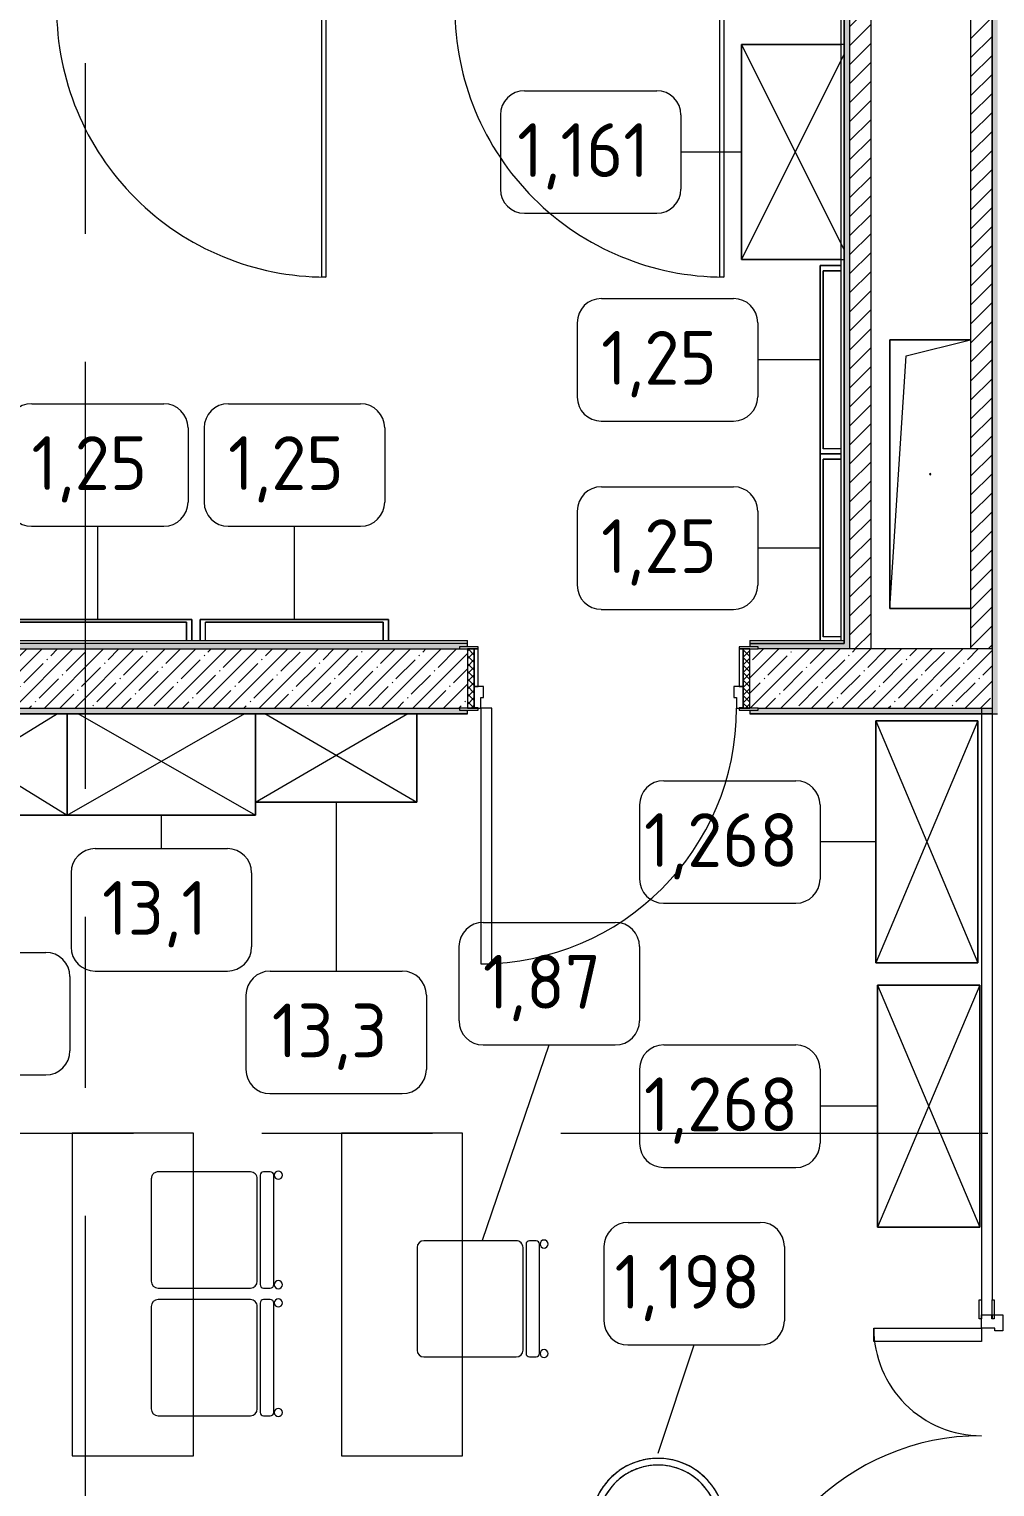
# Model space of a CAD drawing. Header units: millimetres. Extents: x 81566 to 292854, y -8553 to 29000.
# Drawn here: x 115751 to 119340, y 2285 to 7705 of the extents above; entities that cross this region are included whole.
import ezdxf

# ---------------------------------------------------------------- set-up
doc = ezdxf.new("R2010")
doc.units = ezdxf.units.MM
doc.linetypes.add('Осевая', pattern=[3175, 635, -476.25, 1587.5, -476.25])
for name, color, linetype, lineweight in [('A-DOOR', 7, 'Continuous', 9), ('A-DOOR-FRAM-2', 7, 'Continuous', 9), ('A-GENM', 7, 'Continuous', 9), ('A-WALL', 7, 'Continuous', 9), ('I-FURN-IDEN', 7, 'Continuous', 9), ('I-WALL', 7, 'Continuous', 9), ('Оси-2', 7, 'Осевая', 9)]:
    doc.layers.add(name, color=color, linetype=linetype, lineweight=lineweight)
for name, color, linetype, lineweight, true_color in [('A-DOOR-1', 7, 'Continuous', 9, 0xc0c0c0), ('A-DOOR-FRAM-1', 7, 'Continuous', 9, 0xc0c0c0), ('A-WALL-1', 9, 'Continuous', 9, 0x808080), ('A-WALL-FNSH-1', 9, 'Continuous', 9, 0x808080), ('I-FURN-1', 9, 'Continuous', 9, 0x808080)]:
    doc.layers.add(name, color=color, linetype=linetype, lineweight=lineweight, true_color=true_color)
doc.styles.add('GOST Common', font='GOST_Common.ttf', dxfattribs={"height": 200})
pattern_1 = [(45, (0, 0), (-35.35534, 35.35534), [])]
pattern_2 = [(0, (0, 0), (121.92, 30.48), [10.058, -81.382, 10.058, -81.382, -487.68]), (0, (0, 0), (121.92, 30.48), [-182.88, 10.058, -172.822, 10.058, -81.382, -213.36]), (0, (0, 0), (121.92, 30.48), [-457.2, 10.058, -50.902, 10.058, -142.342]), (120, (45.72, 15.24), (-87.356454, 90.345817), [10.058, -81.382, 10.058, -81.382, -487.68]), (120, (45.72, 15.24), (-87.356454, 90.345817), [-182.88, 10.058, -172.822, 10.058, -81.382, -213.36]), (120, (45.72, 15.24), (-87.356454, 90.345817), [-457.2, 10.058, -50.902, 10.058, -142.342]), (240, (60.96, 76.2), (-34.563546, -120.825817), [10.058, -81.382, 10.058, -81.382, -487.68]), (240, (60.96, 76.2), (-34.563546, -120.825817), [-182.88, 10.058, -172.822, 10.058, -81.382, -213.36]), (240, (60.96, 76.2), (-34.563546, -120.825817), [-457.2, 10.058, -50.902, 10.058, -142.342])]
pattern_3 = [(288.435, (116754.71, 7791), (416.50086, -832.99954), [158.05, -1159.038]), (319.399, (116804.69, 7641.06), (2499.010644, -2082.486787), [76.799, -3763.143]), (316.848, (116446.5, 7591.08), (6247.5402574, -5830.957739), [182.691, -8951.868]), (289.983, (116579.78, 7466.13), (1249.49393, -3332.002656), [97.5, -4777.508]), (270, (116613.1, 7791), (416.5, -416.5), [83.3, -333.2]), (298.443, (116613.1, 7707.7), (-2915.5071394, 5414.4962996), [227.365, -11140.87]), (264.289, (116721.39, 7507.78), (416.5263, 3748.496867), [83.716, -4102.058]), (309.806, (116713.06, 7424.48), (-1666.01521, 2082.48651), [65.059, -3187.91])]

# ---------------------------------------------------------------- blocks, each defined once
blk = doc.blocks.new('110_Дверь_СКБ_1Ст_Внутренняя1 - Д-7а_л__950x2100h_Туалет-32220591-План расстановки мебели и оборудования 2 этажа в осях 23-33')
at = {"layer": 'A-DOOR'}
h = blk.add_hatch(dxfattribs=at)
h.set_pattern_fill('FP_11', color=256, style=0, pattern_type=2)
h.set_pattern_definition([(135, (1776.41, 174.685), (-14.14214, -14.14214), []), (225, (1776.41, 174.685), (14.14214, -14.14214), [])])
h.paths.add_polyline_path([(537.5, 110), (512.5, 110), (512.5, -110), (537.5, -110)])
at = {"layer": 'A-DOOR-FRAM-2'}
h = blk.add_hatch(dxfattribs=at)
h.set_pattern_fill('FP_12', color=256, style=0, pattern_type=2)
h.set_pattern_definition([(45, (-346.384, 174.685), (-14.1421, 14.1421), []), (135, (-346.384, 174.685), (-14.1421, -14.1421), [])])
h.paths.add_polyline_path([(-487.5, 110), (-512.5, 110), (-512.5, -110), (-487.5, -110)])
at = {"layer": 'A-DOOR-1'}
for p, q in [((487.5, 1060), (447.5, 1060)), ((447.5, 1060), (447.5, 110)), ((487.5, 110), (487.5, 1060)), ((447.5, 110), (487.5, 110))]:
    blk.add_line(p, q, dxfattribs=at)
blk.add_arc((487.5, 110), 950, 90, 180, dxfattribs=at)
at = {"layer": 'A-DOOR-FRAM-1'}
for p, q in [((-472.5, 118), (-542.5, 118)), ((-542.5, 118), (-542.5, 110)), ((-542.5, 110), (-472.5, 110)), ((-487.5, 110), (-512.5, 110)), ((-512.5, 110), (-512.5, -110)), ((-462.5, 110), (-487.5, 110)), ((-487.5, 110), (-487.5, 30)), ((-487.5, -110), (-487.5, 110)), ((-472.5, 110), (-487.5, 110)), ((-487.5, 110), (-487.5, 109)), ((-487.5, 109), (-472.5, 109)), ((-472.5, 110), (-472.5, 118)), ((-472.5, 109), (-472.5, 110)), ((-462.5, 70), (-462.5, 110)), ((487.5, 110), (487.5, 70)), ((512.5, 110), (487.5, 110)), ((567.5, 118), (497.5, 118)), ((497.5, 118), (497.5, 110)), ((512.5, 110), (497.5, 110)), ((497.5, 110), (497.5, 109)), ((497.5, 110), (567.5, 110)), ((497.5, 109), (512.5, 109)), ((512.5, 30), (512.5, 110)), ((537.5, 110), (512.5, 110)), ((512.5, 110), (512.5, -110)), ((512.5, 109), (512.5, 110)), ((537.5, -110), (537.5, 110)), ((567.5, 110), (567.5, 118)), ((-452.5, 70), (-462.5, 70)), ((-452.5, 30), (-452.5, 70)), ((487.5, 70), (477.5, 70)), ((477.5, 70), (477.5, 30)), ((-487.5, 30), (-452.5, 30)), ((-472.5, 30), (-487.5, 30)), ((-487.5, 30), (-487.5, -110)), ((-472.5, -110), (-472.5, 30)), ((477.5, 30), (512.5, 30)), ((512.5, 30), (497.5, 30)), ((497.5, 30), (497.5, -110)), ((512.5, -110), (512.5, 30)), ((-472.5, -110), (-542.5, -110)), ((-542.5, -110), (-542.5, -118)), ((-542.5, -118), (-472.5, -118)), ((-512.5, -110), (-487.5, -110)), ((-487.5, -110), (-472.5, -110)), ((-472.5, -118), (-472.5, -110)), ((497.5, -110), (512.5, -110)), ((567.5, -110), (497.5, -110)), ((497.5, -110), (497.5, -118)), ((497.5, -118), (567.5, -118)), ((512.5, -110), (537.5, -110)), ((567.5, -118), (567.5, -110))]:
    blk.add_line(p, q, dxfattribs=at)
blk = doc.blocks.new('GM_Отверстие прямоугольное _в плите_ - Отверстие-V16-План расстановки мебели и оборудования 2 этажа в осях 23-33')
at = {"layer": 'A-GENM'}
for p, q in [((-150, -500), (-150, 500)), ((-150, 500), (150, 500)), ((150, 500), (-150, 500)), ((-150, 500), (-150, -500)), ((-90, 440), (150, 500)), ((-150, -500), (-90, 440)), ((150, -500), (-150, -500)), ((-150, -500), (150, -500))]:
    blk.add_line(p, q, dxfattribs=at)
for start, end in [(360, 180), (180, 360)]:
    blk.add_arc((0, 0), 2.5, start, end, dxfattribs=at)
blk = doc.blocks.new('Вешалка - 1_25-V92-План расстановки мебели и оборудования 2 этажа в осях 23-33')
at = {"layer": 'I-FURN-1'}
for p, q in [((350, 55), (-335.1, 55)), ((-335.1, 55), (350, 55)), ((350, -24.2), (350, 55)), ((350, 55), (350, -24.2)), ((-330.4, -24.2), (-330.4, 44.4)), ((-330.4, -24.2), (-330.4, 44.4)), ((-330.4, 44.4), (330.2, 44.4)), ((330.2, 44.4), (-330.4, 44.4)), ((330.2, 44.4), (330.2, -24.2)), ((330.2, -24.2), (330.2, 44.4))]:
    blk.add_line(p, q, dxfattribs=at)
blk = doc.blocks.new('Вешалка - 1_25-V70-План расстановки мебели и оборудования 2 этажа в осях 23-33')
at = {"layer": 'I-FURN-1'}
for p, q in [((350, 55), (-350, 55)), ((-350, 55), (-350, -24.2)), ((-350, -24.2), (-350, 55)), ((-350, 55), (350, 55)), ((350, -24.2), (350, 55)), ((350, 55), (350, -24.2)), ((-330.4, -24.2), (-330.4, 44.4)), ((-330.4, -24.2), (-330.4, 44.4)), ((-330.4, 44.4), (330.2, 44.4)), ((330.2, 44.4), (-330.4, 44.4)), ((330.2, 44.4), (330.2, -24.2)), ((330.2, -24.2), (330.2, 44.4))]:
    blk.add_line(p, q, dxfattribs=at)
blk = doc.blocks.new('Вешалка - 1_25-V93-План расстановки мебели и оборудования 2 этажа в осях 23-33')
at = {"layer": 'I-FURN-1'}
for p, q in [((350, 55), (-350, 55)), ((-350, 55), (-350, -22.9)), ((-350, -22.9), (-350, 55)), ((-350, 55), (350, 55)), ((350, -22.9), (350, 55)), ((350, 55), (350, -22.9)), ((-330.4, -22.9), (-330.4, 44.4)), ((-330.4, -22.9), (-330.4, 44.4)), ((-330.4, 44.4), (330.2, 44.4)), ((330.2, 44.4), (-330.4, 44.4)), ((330.2, 44.4), (330.2, -22.9)), ((330.2, -22.9), (330.2, 44.4))]:
    blk.add_line(p, q, dxfattribs=at)
blk = doc.blocks.new('Вешалка - 1_25-V94-План расстановки мебели и оборудования 2 этажа в осях 23-33')
at = {"layer": 'I-FURN-1'}
for p, q in [((350, 55), (-344.2, 55)), ((-344.2, 55), (350, 55)), ((350, -22.9), (350, 55)), ((350, 55), (350, -22.9)), ((-330.4, -22.9), (-330.4, 44.4)), ((-330.4, -22.9), (-330.4, 44.4)), ((-330.4, 44.4), (330.2, 44.4)), ((330.2, 44.4), (-330.4, 44.4)), ((330.2, 44.4), (330.2, -22.9)), ((330.2, -22.9), (330.2, 44.4))]:
    blk.add_line(p, q, dxfattribs=at)
blk = doc.blocks.new('Шкаф параметрический - 1_161-V95-План расстановки мебели и оборудования 2 этажа в осях 23-33')
at = {"layer": 'I-FURN-1'}
for p, q in [((0, 400), (762.8, 18.6)), ((800, 400), (0, 400)), ((0, 400), (0, 18.6)), ((0, 29.6), (0, 400)), ((0, 400), (800, 400)), ((37.2, 18.6), (800, 400)), ((800, 18.6), (800, 400)), ((800, 400), (800, 29.6))]:
    blk.add_line(p, q, dxfattribs=at)
blk = doc.blocks.new('Стол базовый прямоугольный - 1_88-26291934-План расстановки мебели и оборудования 2 этажа в осях 23-33')
at = {"layer": 'I-FURN-1'}
for p, q in [((600, 225), (-600, 225)), ((-600, 225), (-600, -225)), ((600, -225), (600, 225)), ((-600, -225), (600, -225))]:
    blk.add_line(p, q, dxfattribs=at)
blk = doc.blocks.new('M_Стул-Breuer - 1_87-V76-План расстановки мебели и оборудования 2 этажа в осях 23-33')
at = {"layer": 'I-FURN-1'}
for p, q in [((190.5, 241.3), (-190.5, 241.3)), ((-215.9, 215.9), (-215.9, 85)), ((215.9, 85), (215.9, 215.9)), ((-215.9, 85), (-215.9, -127)), ((215.9, -127), (215.9, 85)), ((-190.5, -152.4), (190.5, -152.4)), ((-215.9, -176.2), (-215.9, -200.8)), ((203.2, -163.5), (-203.2, -163.5)), ((-203.2, -213.5), (203.2, -213.5)), ((215.9, -200.8), (215.9, -176.2))]:
    blk.add_line(p, q, dxfattribs=at)
for centre, radius, start, end in [((-190.5, 215.9), 25.4, 90, 180), ((190.5, 215.9), 25.4, 0, 90), ((-190.5, -127), 25.4, 180, 270), ((190.5, -127), 25.4, 270, 360), ((-203.5, -230.6), 15.1, 360, 180), ((-203.2, -176.2), 12.7, 90, 180), ((-203.2, -200.8), 12.7, 180, 270), ((203.7, -230.6), 15.1, 360, 180), ((203.2, -176.2), 12.7, 360, 90), ((203.2, -200.8), 12.7, 270, 360), ((-203.5, -230.6), 15.1, 180, 360), ((203.7, -230.6), 15.1, 180, 360)]:
    blk.add_arc(centre, radius, start, end, dxfattribs=at)
blk = doc.blocks.new('M_Стул-Breuer - 1_87-V81-План расстановки мебели и оборудования 2 этажа в осях 23-33')
at = {"layer": 'I-FURN-1'}
for p, q in [((190.5, 241.3), (-190.5, 241.3)), ((-215.9, 215.9), (-215.9, 85)), ((215.9, 85), (215.9, 215.9)), ((-215.9, 85), (-215.9, -127)), ((215.9, -127), (215.9, 85)), ((-190.5, -152.4), (190.5, -152.4)), ((-215.9, -176.2), (-215.9, -200.8)), ((203.2, -163.5), (-203.2, -163.5)), ((-203.2, -213.5), (203.2, -213.5)), ((215.9, -200.8), (215.9, -176.2))]:
    blk.add_line(p, q, dxfattribs=at)
for centre, radius, start, end in [((-190.5, 215.9), 25.4, 90, 180), ((190.5, 215.9), 25.4, 60, 90), ((190.5, 215.9), 25.4, 30, 60), ((190.5, 215.9), 25.4, 0, 30), ((-190.5, -127), 25.4, 180, 270), ((190.5, -127), 25.4, 270, 360), ((-203.5, -230.6), 15.1, 360, 180), ((-203.2, -176.2), 12.7, 90, 180), ((-203.2, -200.8), 12.7, 180, 270), ((203.7, -230.6), 15.1, 360, 180), ((203.2, -176.2), 12.7, 360, 90), ((203.2, -200.8), 12.7, 270, 360), ((-203.5, -230.6), 15.1, 180, 360), ((203.7, -230.6), 15.1, 180, 360)]:
    blk.add_arc(centre, radius, start, end, dxfattribs=at)
blk = doc.blocks.new('ПУФ1 - 500_500 2-V111-План расстановки мебели и оборудования 2 этажа в осях 23-33')
at = {"layer": 'I-FURN-1'}
for radius, start, end in [(250, 360, 180), (225, 0, 180), (250, 115.7143, 128.5714), (250, 51.4286, 115.7143), (225, 102.8571, 115.7143), (225, 360, 102.8571), (250, 128.5714, 180), (225, 115.7143, 180), (250, 38.5714, 51.4286), (250, 0, 38.5714), (250, 180, 360), (250, 180, 192.8571), (225, 180, 192.8571), (225, 180, 360), (225, 308.5714, 360), (225, 192.8571, 218.5714), (250, 347.1429, 360), (250, 192.8571, 218.5714), (250, 334.2857, 347.1429), (250, 218.5714, 231.4286), (225, 218.5714, 231.4286), (250, 308.5714, 321.4286), (250, 321.4286, 334.2857), (250, 231.4286, 257.1429), (225, 231.4286, 257.1429), (225, 282.8571, 295.7143), (225, 295.7143, 308.5714), (250, 295.7143, 308.5714), (250, 257.1429, 270), (225, 257.1429, 270), (225, 270, 282.8571), (250, 270, 282.8571), (250, 282.8571, 295.7143)]:
    blk.add_arc((0, 0), radius, start, end, dxfattribs=at)
blk = doc.blocks.new('Шкаф параметрический - 1_268-25587356-План расстановки мебели и оборудования 2 этажа в осях 23-33')
at = {"layer": 'I-FURN-1'}
for p, q in [((0, 0), (900, 380)), ((0, 380), (900, 0)), ((900, 380), (0, 380)), ((0, 380), (0, 0)), ((0, 0), (0, 380)), ((0, 380), (900, 380)), ((900, 0), (900, 380)), ((900, 380), (900, 0)), ((0, 0), (900, 0)), ((900, 0), (0, 0))]:
    blk.add_line(p, q, dxfattribs=at)
blk = doc.blocks.new('Шкаф параметрический - 13_3-25587571-План расстановки мебели и оборудования 2 этажа в осях 23-33')
at = {"layer": 'I-FURN-1'}
for p, q in [((0, 0), (565.7, 330)), ((0, 330), (0, 0)), ((0, 0), (0, 330)), ((34.3, 330), (600, 0)), ((600, 0), (600, 330)), ((600, 330), (600, 0)), ((0, 0), (600, 0)), ((600, 0), (0, 0))]:
    blk.add_line(p, q, dxfattribs=at)
blk = doc.blocks.new('Шкаф параметрический - 13_1-25587687-План расстановки мебели и оборудования 2 этажа в осях 23-33')
at = {"layer": 'I-FURN-1'}
for p, q in [((0, 0), (660.8, 377.6)), ((0, 377.6), (0, 0)), ((0, 0), (0, 377.6)), ((39.2, 377.6), (700, 0)), ((700, 0), (700, 377.6)), ((700, 377.6), (700, 47.6)), ((0, 0), (700, 0)), ((700, 0), (0, 0)), ((700, 47.6), (700, 0))]:
    blk.add_line(p, q, dxfattribs=at)
blk = doc.blocks.new('Шкаф параметрический - 13_2-25587811-План расстановки мебели и оборудования 2 этажа в осях 23-33')
at = {"layer": 'I-FURN-1'}
for p, q in [((0, 0), (613.6, 377.6)), ((0, 377.6), (0, 0)), ((0, 0), (0, 377.6)), ((36.4, 377.6), (650, 0)), ((650, 0), (650, 377.6)), ((650, 377.6), (650, 0)), ((0, 0), (650, 0)), ((650, 0), (0, 0))]:
    blk.add_line(p, q, dxfattribs=at)
blk = doc.blocks.new('M_Стул-Breuer - 1_87-V90-План расстановки мебели и оборудования 2 этажа в осях 23-33')
at = {"layer": 'I-FURN-1'}
for p, q in [((190.5, 241.3), (-190.5, 241.3)), ((-215.9, 215.9), (-215.9, 72.8)), ((215.9, 72.8), (215.9, 215.9)), ((-215.9, 72.8), (-215.9, -127)), ((215.9, -127), (215.9, 72.8)), ((-190.5, -152.4), (190.5, -152.4)), ((-215.9, -176.2), (-215.9, -200.8)), ((203.2, -163.5), (-203.2, -163.5)), ((-203.2, -213.5), (203.2, -213.5)), ((215.9, -200.8), (215.9, -176.2))]:
    blk.add_line(p, q, dxfattribs=at)
for centre, radius, start, end in [((-190.5, 215.9), 25.4, 90, 180), ((190.5, 215.9), 25.4, 0, 90), ((-190.5, -127), 25.4, 180, 270), ((190.5, -127), 25.4, 270, 360), ((-203.5, -230.6), 15.1, 360, 180), ((-203.2, -176.2), 12.7, 90, 180), ((-203.2, -200.8), 12.7, 180, 270), ((203.7, -230.6), 15.1, 360, 180), ((203.2, -176.2), 12.7, 360, 90), ((203.2, -200.8), 12.7, 270, 360), ((-203.5, -230.6), 15.1, 180, 360), ((203.7, -230.6), 15.1, 180, 360)]:
    blk.add_arc(centre, radius, start, end, dxfattribs=at)
blk = doc.blocks.new('131_Сантехническая перегородка_Дверь МГН - СД-1-V191-План расстановки мебели и оборудования 2 этажа в осях 23-33')
at = {"layer": 'A-DOOR'}
h = blk.add_hatch(dxfattribs=at)
h.set_pattern_fill('FP_63', color=256, style=0, pattern_type=2)
h.set_pattern_definition(pattern_3)
h.paths.add_polyline_path([(1390, 8), (1010, 8), (1010, -8), (1390, -8)])
at = {"layer": 'A-GENM'}
h = blk.add_hatch(dxfattribs=at)
h.set_pattern_fill('FP_63', color=256, style=0, pattern_type=2)
h.set_pattern_definition(pattern_3)
h.paths.add_polyline_path([(-370, 8), (-370, -8), (10, -8), (10, 8)])
at = {"layer": 'A-DOOR-1'}
for p, q in [((10, 1008), (26, 1008)), ((10, 8), (10, 1008)), ((26, 8), (26, 1008)), ((10, 8), (26, 8))]:
    blk.add_line(p, q, dxfattribs=at)
blk.add_arc((10, 8), 1000, 360, 90, dxfattribs=at)
at = {"layer": 'A-GENM'}
for p, q in [((-370, 8), (10, 8)), ((-370, -8), (-370, 8)), ((10, -8), (10, 8)), ((1010, 8), (1390, 8)), ((1010, -8), (1010, 8)), ((1390, -8), (1390, 8)), ((10, -8), (-370, -8)), ((1390, -8), (1010, -8))]:
    blk.add_line(p, q, dxfattribs=at)
blk = doc.blocks.new('131_Сантехническая перегородка_Дверь МГН 2 - СД-1-V192-План расстановки мебели и оборудования 2 этажа в осях 23-33')
at = {"layer": 'A-DOOR'}
h = blk.add_hatch(dxfattribs=at)
h.set_pattern_fill('FP_64', color=256, style=0, pattern_type=2)
h.set_pattern_definition([(288.435, (118234.71, 7791), (416.50086, -832.99954), [158.05, -1159.038]), (319.399, (118284.69, 7641.06), (2499.010644, -2082.486787), [76.799, -3763.143]), (316.848, (117926.5, 7591.08), (6247.5402574, -5830.957739), [182.691, -8951.868]), (289.983, (118059.78, 7466.13), (1249.49393, -3332.002656), [97.5, -4777.508]), (270, (118093.1, 7791), (416.5, -416.5), [83.3, -333.2]), (298.443, (118093.1, 7707.7), (-2915.5071394, 5414.4962996), [227.365, -11140.87]), (264.289, (118201.39, 7507.78), (416.5263, 3748.496867), [83.716, -4102.058]), (309.806, (118193.06, 7424.48), (-1666.01521, 2082.48651), [65.059, -3187.91])])
h.paths.add_polyline_path([(-171.8, 8), (-426, 8), (-426, -8), (10, -8), (10, 8)])
at = {"layer": 'A-DOOR-1'}
for p, q in [((10, 1008), (26, 1008)), ((10, 8), (10, 1008)), ((26, 8), (26, 1008)), ((10, 8), (26, 8))]:
    blk.add_line(p, q, dxfattribs=at)
blk.add_arc((10, 8), 1000, 360, 90, dxfattribs=at)
at = {"layer": 'A-GENM'}
for p, q in [((-426, 8), (10, 8)), ((10, 8), (10, -8)), ((1010, 8), (1110, 8)), ((1010, 8), (1010, -8)), ((1110, 8), (1110, -8)), ((10, -8), (-426, -8)), ((1110, -8), (1010, -8))]:
    blk.add_line(p, q, dxfattribs=at)
blk = doc.blocks.new('110_Дверь_СКБ_2Ст - Д-5_п__в составе перегородки _не входит в спец__-32680317-План расстановки мебели и оборудования 2 этажа в осях 23-33')
at = {"layer": 'A-DOOR-1'}
for p, q in [((-637.5, -20), (-587.5, -20)), ((-637.5, -420), (-637.5, -20)), ((-587.5, -20), (-587.5, -420)), ((612.5, -20), (662.5, -20)), ((612.5, -920), (612.5, -20)), ((662.5, -20), (662.5, -920)), ((-587.5, -420), (-637.5, -420)), ((662.5, -920), (612.5, -920))]:
    blk.add_line(p, q, dxfattribs=at)
for centre, radius, start, end in [((-637.5, -20), 400, 270, 0), ((662.5, -20), 900, 180, 270)]:
    blk.add_arc(centre, radius, start, end, dxfattribs=at)
at = {"layer": 'A-DOOR-FRAM-1'}
for p, q in [((-687.5, 60), (-627.5, 60)), ((-687.5, -20), (-687.5, 60)), ((-627.5, 60), (-627.5, 30)), ((652.5, 60), (712.5, 60)), ((652.5, 30), (652.5, 60)), ((712.5, 60), (712.5, -20)), ((-742.5, 28), (-672.5, 28)), ((-742.5, 20), (-742.5, 28)), ((-672.5, 20), (-742.5, 20)), ((-687.5, 20), (-672.5, 20)), ((-687.5, 19), (-687.5, 20)), ((-672.5, 19), (-687.5, 19)), ((-672.5, 28), (-672.5, 20)), ((-672.5, 20), (-672.5, 19)), ((-637.5, 30), (-637.5, -20)), ((-627.5, 30), (-637.5, 30)), ((662.5, 30), (652.5, 30)), ((662.5, -20), (662.5, 30)), ((697.5, 20), (697.5, 28)), ((697.5, 28), (767.5, 28)), ((697.5, 19), (697.5, 20)), ((697.5, 20), (712.5, 20)), ((767.5, 20), (697.5, 20)), ((712.5, 19), (697.5, 19)), ((712.5, 20), (712.5, 19)), ((767.5, 28), (767.5, 20)), ((-742.5, -20), (-672.5, -20)), ((-742.5, -28), (-742.5, -20)), ((-672.5, -28), (-742.5, -28)), ((-637.5, -20), (-687.5, -20)), ((-672.5, -20), (-672.5, -28)), ((712.5, -20), (662.5, -20)), ((697.5, -28), (697.5, -20)), ((697.5, -20), (767.5, -20)), ((767.5, -28), (697.5, -28)), ((767.5, -20), (767.5, -28))]:
    blk.add_line(p, q, dxfattribs=at)
blk = doc.blocks.new('Марка_Мебель - В прямоуг_Balcon_Марка-25523697-План расстановки мебели и оборудования 2 этажа в осях 23-33')
at = {"layer": 'I-FURN-IDEN'}
for p, q in [((-2.455, 2.278), (2.455, 2.278)), ((-3.355, 1.378), (-3.355, -1.384)), ((3.355, 1.378), (3.355, -1.378)), ((-2.461, -2.278), (2.455, -2.278))]:
    blk.add_line(p, q, dxfattribs=at)
for centre, radius, start, end in [((-2.455, 1.378), 0.9, 90, 180), ((2.455, 1.378), 0.9, 0, 90), ((-2.461, -1.384), 0.893, 180, 270), ((2.455, -1.378), 0.9, 270, 0)]:
    blk.add_arc(centre, radius, start, end, dxfattribs=at)

msp = doc.modelspace()

# ---------------------------------------------------------------- hatches: boundary and pattern name
at = {"layer": 'I-WALL'}
h = msp.add_hatch(dxfattribs=at)
h.set_pattern_fill('FP_5', color=256, style=0, pattern_type=2)
h.set_pattern_definition(pattern_1)
h.paths.add_polyline_path([(118800, 5400), (118880, 5400), (118880, 10380), (118800, 10380), (118800, 5420)])
h = msp.add_hatch(dxfattribs=at)
h.set_pattern_fill('FP_5', color=256, style=0, pattern_type=2)
h.set_pattern_definition(pattern_1)
h.paths.add_polyline_path([(119330, 5400), (119330, 10380), (119250, 10380), (119250, 5400)])
h = msp.add_hatch(dxfattribs=at)
h.set_pattern_fill('FP_41', color=256, style=0, pattern_type=2)
h.set_pattern_definition(pattern_2)
h.paths.add_polyline_path([(119330, 5159), (119351, 5160), (119350, 10360), (119330, 10360), (119330, 5160)])
h = msp.add_hatch(dxfattribs=at)
h.set_pattern_fill('FP_41', color=256, style=0, pattern_type=2)
h.set_pattern_definition(pattern_2)
h.paths.add_polyline_path([(118780, 5420), (118800, 5420), (118800, 9980), (118780, 9980), (118780, 6133.7)])
h = msp.add_hatch(dxfattribs=at)
h.set_pattern_fill('FP_41', color=256, style=0, pattern_type=2)
h.set_pattern_definition(pattern_2)
h.paths.add_polyline_path([(118800, 5400), (118800, 5420), (118430, 5420), (118430, 5408), (118460, 5408), (118460, 5400)])
h.paths.add_polyline_path([(116898.2, 5400), (117350, 5400.3), (117350, 5408), (117380, 5408), (117380, 5420), (115660, 5420), (115660, 5400), (116251.6, 5400)])
h = msp.add_hatch(dxfattribs=at)
h.set_pattern_fill('FP_2', color=256, style=0, pattern_type=2)
h.set_pattern_definition([(45, (0, 0), (-57.024626, 57.024626), []), (45, (57.025, 0), (-57.024626, 57.024626), [100.806, -20.161, 3.353, -16.808])])
h.paths.add_polyline_path([(119290, 5180), (119330, 5180), (119330, 5400), (118430, 5400), (118430, 5180), (118838.1, 5180)])
h.paths.add_polyline_path([(116898.2, 5180), (117380, 5180), (117380, 5400), (111930, 5400), (111930, 5180), (116251.6, 5180)])
h = msp.add_hatch(dxfattribs=at)
h.set_pattern_fill('FP_41', color=256, style=0, pattern_type=2)
h.set_pattern_definition(pattern_2)
h.paths.add_polyline_path([(119330, 5160), (119330, 5180), (118460, 5180), (118460, 5172), (118430, 5172), (118430, 5160), (118838.1, 5160)])
h.paths.add_polyline_path([(116898.2, 5160), (117380, 5160), (117380, 5172), (117350, 5172), (117350, 5180), (111910, 5180), (111910, 5160), (116251.6, 5160)])

# ---------------------------------------------------------------- linework, layer by layer
at = {"layer": 'A-WALL'}
for p, q in [((118800, 10000), (118800, 5400)), ((118430, 5420), (118780, 5420)), ((115660, 5400), (117350, 5400)), ((118800, 5400), (118460, 5400)), ((119330, 5400), (119250, 5400)), ((111930, 5180), (117350, 5180)), ((118460, 5180), (119330, 5180))]:
    msp.add_line(p, q, dxfattribs=at)
at = {"layer": 'A-WALL-1'}
for p, q in [((118880, 5400), (118880, 10380)), ((119250, 10380), (119250, 5400)), ((119330, 5400), (119330, 10360)), ((119330, 10360), (119330, 2980)), ((118780, 9980), (118780, 5420)), ((117380, 5420), (115660, 5420)), ((117380, 5408), (117380, 5420)), ((118430, 5420), (118430, 5408)), ((119250, 5400), (118800, 5400)), ((111910, 5160), (117380, 5160)), ((117380, 5160), (117380, 5172)), ((118430, 5172), (118430, 5160)), ((118430, 5160), (119330, 5160)), ((119290, 5180), (119290, 2980)), ((119330, 5159), (119350, 5159))]:
    msp.add_line(p, q, dxfattribs=at)
at = {"layer": 'A-WALL-FNSH-1'}
for p, q in [((118779, 9979), (118779, 5421)), ((117380, 5421), (115660, 5421)), ((118779, 5421), (118430, 5421)), ((111909, 5159), (117380, 5159)), ((117380, 5159), (117380, 5160)), ((118430, 5160), (118430, 5159)), ((118430, 5159), (119330, 5159))]:
    msp.add_line(p, q, dxfattribs=at)
at = {"layer": 'I-FURN-IDEN'}
for p, q in [((118398.6, 7247.7), (118173.3, 7247.7)), ((118691.1, 6475.2), (118458.8, 6475.2)), ((116006.1, 5510.2), (116006.1, 5856.4)), ((116736.8, 5510.2), (116736.8, 5856.4)), ((118691.1, 5775.2), (118458.8, 5775.2)), ((116892.1, 4830), (116892.1, 4202.3)), ((116242.1, 4782.4), (116242.1, 4657.8)), ((118897.1, 4682.6), (118690.4, 4682.6)), ((117436.1, 3202.6), (117684, 3927.8)), ((118904.4, 3700), (118690.4, 3700)), ((118088.2, 2410.3), (118222.6, 2812.5))]:
    msp.add_line(p, q, dxfattribs=at)
at = {"layer": 'I-WALL'}
for p, q in [((118769, 5431), (118769, 9969)), ((115671, 5431), (117380, 5431)), ((117380, 5420), (117380, 5431)), ((118430, 5431), (118780, 5431)), ((118430, 5431), (118430, 5420))]:
    msp.add_line(p, q, dxfattribs=at)
at = {"layer": 'Оси-2'}
for p, q in [((115960, 593.7), (115960, 19415.1)), ((84865.6, 3600), (122760, 3600))]:
    msp.add_line(p, q, dxfattribs=at)

# ---------------------------------------------------------------- block references
at = {"layer": 'A-DOOR-1'}
for name, p, rotation in [('110_Дверь_СКБ_1Ст_Внутренняя1 - Д-7а_л__950x2100h_Туалет-32220591-План расстановки мебели и оборудования 2 этажа в осях 23-33', (117917.5, 5290), 180), ('110_Дверь_СКБ_2Ст - Д-5_п__в составе перегородки _не входит в спец__-32680317-План расстановки мебели и оборудования 2 этажа в осях 23-33', (119310, 2237.5), 270)]:
    msp.add_blockref(name, p, dxfattribs=dict(at, rotation=rotation))
at = {"layer": 'A-GENM', "rotation": 180}
for name, p in [('131_Сантехническая перегородка_Дверь МГН - СД-1-V191-План расстановки мебели и оборудования 2 этажа в осях 23-33', (116863, 7791)), ('131_Сантехническая перегородка_Дверь МГН 2 - СД-1-V192-План расстановки мебели и оборудования 2 этажа в осях 23-33', (118343, 7791))]:
    msp.add_blockref(name, p, dxfattribs=at)
at = {"layer": 'A-GENM'}
msp.add_blockref('GM_Отверстие прямоугольное _в плите_ - Отверстие-V16-План расстановки мебели и оборудования 2 этажа в осях 23-33', (119100, 6050), dxfattribs=at)
at = {"layer": 'I-FURN-1'}
for name, p, rotation in [('Шкаф параметрический - 1_161-V95-План расстановки мебели и оборудования 2 этажа в осях 23-33', (118798.6, 6847.7), 89.9999999999999), ('Вешалка - 1_25-V93-План расстановки мебели и оборудования 2 этажа в осях 23-33', (118746.1, 6475.2), 89.99999999999984), ('Вешалка - 1_25-V94-План расстановки мебели и оборудования 2 этажа в осях 23-33', (118746.1, 5775.2), 89.99999999999984), ('Шкаф параметрический - 1_268-25587356-План расстановки мебели и оборудования 2 этажа в осях 23-33', (118897.1, 5132.6), 269.9999999999994), ('Шкаф параметрический - 1_268-25587356-План расстановки мебели и оборудования 2 этажа в осях 23-33', (118904.4, 4150), 269.9999999999994), ('Стол базовый прямоугольный - 1_88-26291934-План расстановки мебели и оборудования 2 этажа в осях 23-33', (116136.3, 3000), 90), ('Стол базовый прямоугольный - 1_88-26291934-План расстановки мебели и оборудования 2 этажа в осях 23-33', (117136.3, 3000), 90), ('M_Стул-Breuer - 1_87-V81-План расстановки мебели и оборудования 2 этажа в осях 23-33', (116446.3, 3240), 90.00000000000006), ('M_Стул-Breuer - 1_87-V90-План расстановки мебели и оборудования 2 этажа в осях 23-33', (117434.1, 2983.8), 90.00000000000006), ('M_Стул-Breuer - 1_87-V76-План расстановки мебели и оборудования 2 этажа в осях 23-33', (116446.3, 2765), 90.00000000000006), ('ПУФ1 - 500_500 2-V111-План расстановки мебели и оборудования 2 этажа в осях 23-33', (118088.2, 2140.8), 184.6613193387897)]:
    msp.add_blockref(name, p, dxfattribs=dict(at, rotation=rotation))
for name, p in [('Вешалка - 1_25-V92-План расстановки мебели и оборудования 2 этажа в осях 23-33', (116006.1, 5455.2)), ('Вешалка - 1_25-V70-План расстановки мебели и оборудования 2 этажа в осях 23-33', (116736.8, 5455.2)), ('Шкаф параметрический - 13_2-25587811-План расстановки мебели и оборудования 2 этажа в осях 23-33', (115242.1, 4782.4)), ('Шкаф параметрический - 13_1-25587687-План расстановки мебели и оборудования 2 этажа в осях 23-33', (115892.1, 4782.4)), ('Шкаф параметрический - 13_3-25587571-План расстановки мебели и оборудования 2 этажа в осях 23-33', (116592.1, 4830))]:
    msp.add_blockref(name, p, dxfattribs=at)
at = {"layer": 'I-FURN-IDEN', "xscale": 99.99999999999993, "yscale": 99.99999999999993, "zscale": 99.99999999999993}
for p in [(117837.8, 7247.7), (118123.3, 6475.2), (116006.1, 6084.1), (116736.8, 6084.1), (118123.3, 5775.2), (118354.9, 4682.6), (116242.1, 4430.1), (117684, 4155.6), (115567.1, 4044.2), (116892.1, 3974.6), (118354.9, 3700), (118222.6, 3040.3)]:
    msp.add_blockref('Марка_Мебель - В прямоуг_Balcon_Марка-25523697-План расстановки мебели и оборудования 2 этажа в осях 23-33', p, dxfattribs=at)

# ---------------------------------------------------------------- texts
at = {"layer": 'I-FURN-IDEN', "char_height": 200, "attachment_point": 1, "style": 'GOST Common'}
for s, insert, width in [('1,161', (117564.8, 7354.7), 625.316), ('1,25', (117876.8, 6582.3), 561.181), ('1,25', (115759.6, 6191.2), 561.181), ('1,25', (116490.3, 6191.2), 561.181), ('1,25', (117876.8, 5882.3), 561.181), ('1,268', (118035.9, 4789.6), 737.552), ('13,1', (116022.1, 4537.1), 497.046), ('1,87', (117437.5, 4262.6), 561.181), ('13,3', (116652.6, 4081.6), 545.147), ('1,268', (118035.9, 3807.1), 737.552), ('1,198', (117926.6, 3147.3), 681.434)]:
    msp.add_mtext(s, dxfattribs=dict(at, insert=insert, width=width))

doc.saveas('drawing.dxf')
